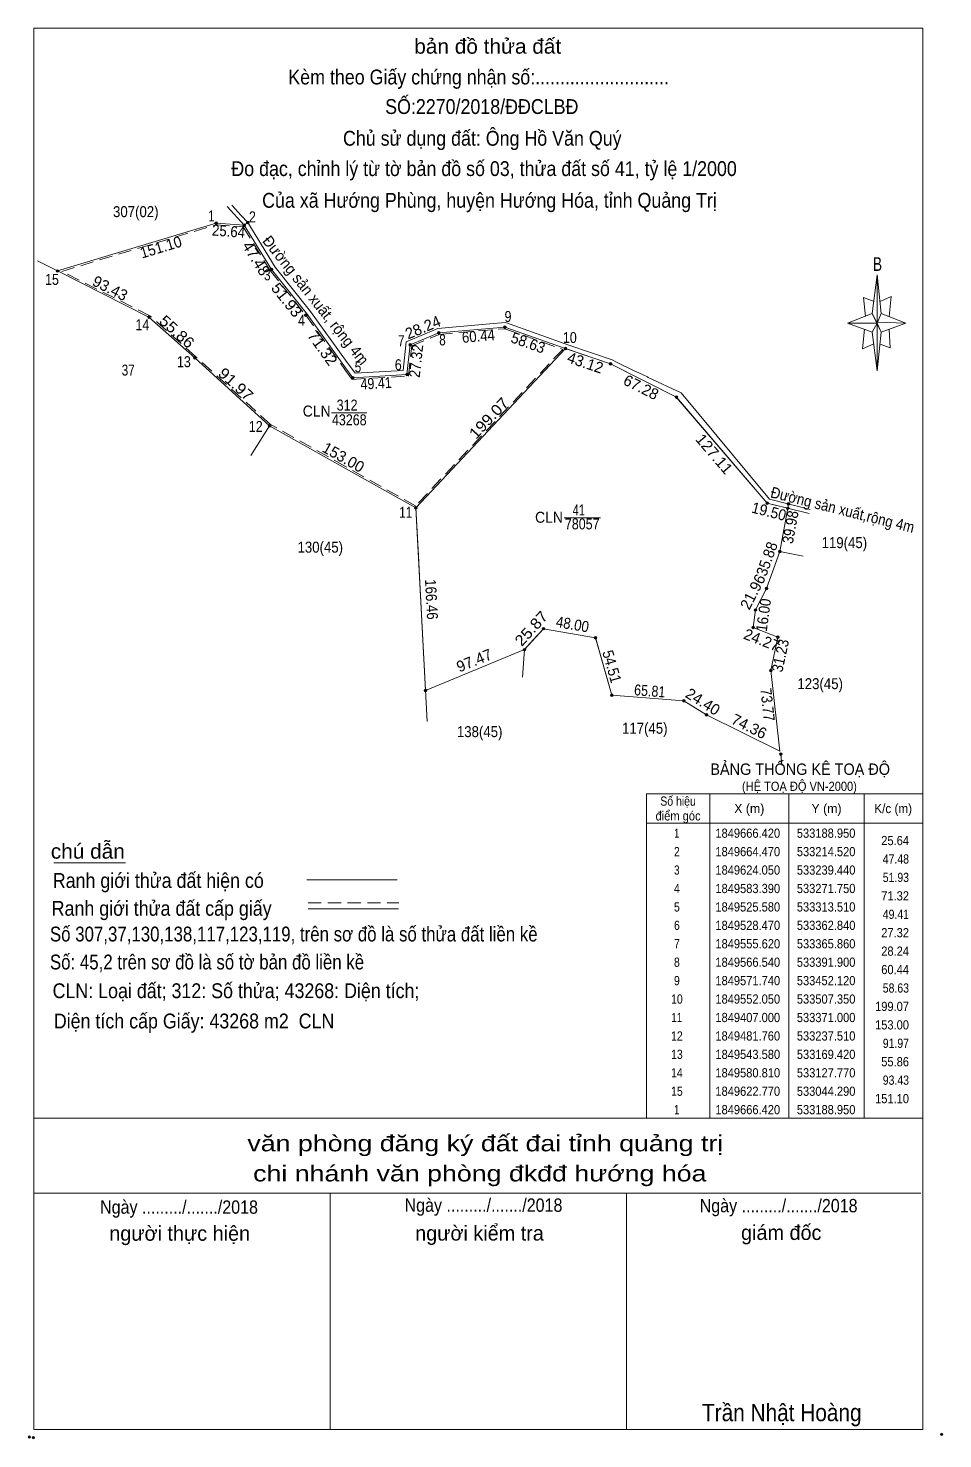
# Model space of a CAD drawing. Header units: metres. Extents: x 530052 to 534584, y 1848277 to 1849897.
# Drawn here: x 530052 to 530885, y 1848490 to 1849775 of the extents above; entities that cross this region are included whole.
import ezdxf
from ezdxf.enums import TextEntityAlignment as Align

# ---------------------------------------------------------------- set-up
doc = ezdxf.new("R2010")
doc.units = ezdxf.units.M
doc.header["$LTSCALE"] = 4
doc.header["$PDMODE"] = 32
doc.header["$PDSIZE"] = 2
doc.linetypes.add('MEDIUM_DASHED', pattern=[4.5, 3, -1.5])
for name, color, linetype, lineweight in [('1', 7, 'Continuous', 13), ('10', 7, 'Continuous', 13), ('17', 7, 'Continuous', 13), ('5', 7, 'Continuous', 13), ('6', 7, 'Continuous', 13), ('63', 7, 'Continuous', 13)]:
    doc.layers.add(name, color=color, linetype=linetype, lineweight=lineweight)

msp = doc.modelspace()

# ---------------------------------------------------------------- hatches: boundary and pattern name
at = {"layer": '1'}
for points in [[(530224.46, 1849597.22, 1), (530222.06, 1849597.22, 1)], [(530250.03, 1849595.27, 1), (530247.63, 1849595.27, 1)], [(530253.24, 1849597.69, 1), (530250.84, 1849597.69, 1)], [(530079.8, 1849553.57, 1), (530077.4, 1849553.57, 1)], [(530274.95, 1849554.85, 1), (530272.55, 1849554.85, 1)], [(530163.28, 1849511.61, 1), (530160.88, 1849511.61, 1)], [(530306.06, 1849513.28, 1), (530303.66, 1849513.28, 1)], [(530487.63, 1849502.54, 1), (530485.23, 1849502.54, 1)], [(530427.41, 1849497.34, 1), (530425.01, 1849497.34, 1)], [(530401.37, 1849486.42, 1), (530398.97, 1849486.42, 1)], [(530542.86, 1849482.85, 1), (530540.46, 1849482.85, 1)], [(530204.93, 1849474.38, 1), (530202.53, 1849474.38, 1)], [(530583.69, 1849468.98, 1), (530581.29, 1849468.98, 1)], [(530349.02, 1849456.38, 1), (530346.62, 1849456.38, 1)], [(530398.35, 1849459.27, 1), (530395.95, 1849459.27, 1)], [(530643.8, 1849438.76, 1), (530641.4, 1849438.76, 1)], [(530273.02, 1849412.56, 1), (530270.62, 1849412.56, 1)], [(530406.51, 1849337.8, 1), (530404.11, 1849337.8, 1)], [(530726.46, 1849342.2, 1), (530724.06, 1849342.2, 1)], [(530745.36, 1849337.41, 1), (530742.96, 1849337.41, 1)], [(530746.08, 1849341.42, 1), (530743.68, 1849341.42, 1)], [(530738.19, 1849298.08, 1), (530735.79, 1849298.08, 1)], [(530726, 1849264.33, 1), (530723.6, 1849264.33, 1)], [(530715.95, 1849244.81, 1), (530713.55, 1849244.81, 1)], [(530522.76, 1849227.8, 1), (530520.36, 1849227.8, 1)], [(530570.05, 1849219.55, 1), (530567.65, 1849219.55, 1)], [(530713.77, 1849228.96, 1), (530711.37, 1849228.96, 1)], [(530736.37, 1849220.12, 1), (530733.97, 1849220.12, 1)], [(530505.32, 1849208.69, 1), (530502.92, 1849208.69, 1)], [(530729.8, 1849189.59, 1), (530727.4, 1849189.59, 1)], [(530415.2, 1849171.57, 1), (530412.8, 1849171.57, 1)], [(530585, 1849167.13, 1), (530582.6, 1849167.13, 1)], [(530650.62, 1849162.19, 1), (530648.22, 1849162.19, 1)], [(530671.33, 1849149.29, 1), (530668.93, 1849149.29, 1)], [(530738.84, 1849113.63, 1), (530736.44, 1849113.63, 1)]]:
    msp.add_hatch(color=256, dxfattribs=at).paths.add_polyline_path(points)

# ---------------------------------------------------------------- linework, layer by layer
for p, q in [((530252.04, 1849597.69), (530248.83, 1849595.27)), ((530744.88, 1849341.42), (530744.16, 1849337.41))]:
    msp.add_line(p, q, dxfattribs=at)
for centre in [(530223.26, 1849597.22), (530248.83, 1849595.27), (530252.04, 1849597.69), (530078.6, 1849553.57), (530273.75, 1849554.85), (530162.08, 1849511.61), (530304.86, 1849513.28), (530486.43, 1849502.54), (530426.21, 1849497.34), (530400.17, 1849486.42), (530541.66, 1849482.85), (530203.73, 1849474.38), (530582.49, 1849468.98), (530347.82, 1849456.38), (530397.15, 1849459.27), (530642.6, 1849438.76), (530271.82, 1849412.56), (530405.31, 1849337.8), (530725.26, 1849342.2), (530744.16, 1849337.41), (530744.88, 1849341.42), (530736.99, 1849298.08), (530724.8, 1849264.33), (530714.75, 1849244.81), (530521.56, 1849227.8), (530568.85, 1849219.55), (530712.57, 1849228.96), (530735.17, 1849220.12), (530504.12, 1849208.69), (530728.6, 1849189.59), (530414, 1849171.57), (530583.8, 1849167.13), (530649.42, 1849162.19), (530670.13, 1849149.29), (530737.64, 1849113.63)]:
    msp.add_circle(centre, 1.2, dxfattribs=at)
at = {"layer": '10'}
for p, q in [((530237.53, 1849613.59), (530246.16, 1849604.13)), ((530078.6, 1849553.57), (530223.26, 1849597.22)), ((530223.26, 1849597.22), (530248.83, 1849595.27)), ((530246.16, 1849604.13), (530252.04, 1849597.69)), ((530078.6, 1849553.57), (530060.46, 1849562.69)), ((530341.26, 1849465.46), (530306.06, 1849514.19)), ((530486.95, 1849506.6), (530544.68, 1849486.06)), ((530393.55, 1849463.06), (530396.45, 1849489.18)), ((530425.28, 1849501.27), (530396.45, 1849489.18)), ((530426.21, 1849497.34), (530400.17, 1849486.42)), ((530397.15, 1849459.27), (530400.17, 1849486.42)), ((530405.31, 1849337.8), (530541.66, 1849482.85)), ((530347.82, 1849456.38), (530341.26, 1849465.46)), ((530397.15, 1849459.27), (530347.82, 1849456.38)), ((530349.78, 1849460.5), (530393.55, 1849463.06)), ((530608.28, 1849460.7), (530616.14, 1849457.04)), ((530608.28, 1849456.07), (530616.14, 1849452.11)), ((530616.14, 1849457.04), (530616.85, 1849456.71)), ((530616.14, 1849452.11), (530616.85, 1849451.75)), ((530616.85, 1849456.71), (530646.87, 1849442.74)), ((530616.85, 1849451.75), (530642.6, 1849438.76)), ((530725.26, 1849342.2), (530642.31, 1849438.8)), ((530646.87, 1849442.74), (530727.5, 1849345.77)), ((530271.82, 1849412.56), (530254.78, 1849385.58)), ((530341.26, 1849373.67), (530271.82, 1849412.56)), ((530405.31, 1849337.8), (530341.26, 1849373.67)), ((530405.31, 1849337.8), (530407.58, 1849294.43)), ((530725.26, 1849342.2), (530763.65, 1849332.6)), ((530727.5, 1849345.77), (530764.62, 1849336.48)), ((530540.42, 1849328.76), (530573.58, 1849328.76)), ((530736.99, 1849298.08), (530758.25, 1849293.85)), ((530407.58, 1849294.43), (530409.19, 1849263.57)), ((530409.19, 1849263.57), (530409.47, 1849258.24)), ((530409.47, 1849258.24), (530411.6, 1849217.57)), ((530521.56, 1849227.8), (530568.85, 1849219.55)), ((530568.85, 1849219.55), (530569.41, 1849217.57)), ((530411.6, 1849217.57), (530415.48, 1849143.32)), ((530414, 1849171.57), (530504.12, 1849208.69)), ((530504.12, 1849208.69), (530502.4, 1849183.53)), ((530569.41, 1849217.57), (530583.8, 1849167.13)), ((530737.64, 1849113.63), (530738.78, 1849103.44))]:
    msp.add_line(p, q, dxfattribs=at)
for points in [[(530306.06, 1849514.19), (530273.75, 1849554.85), (530248.83, 1849595.27), (530233.27, 1849612.32)], [(530252.04, 1849597.69), (530277.03, 1849557.15), (530309.25, 1849516.61)], [(530060.46, 1849562.69), (530078.6, 1849553.57), (530162.08, 1849511.61), (530203.73, 1849474.38), (530271.82, 1849412.56), (530341.26, 1849373.67), (530405.31, 1849337.8)], [(530271.82, 1849412.56), (530203.73, 1849474.38), (530162.08, 1849511.61), (530078.6, 1849553.57)], [(530309.25, 1849516.61), (530341.26, 1849472.3), (530349.78, 1849460.5)], [(530425.28, 1849501.27), (530469.02, 1849505.05), (530486.95, 1849506.6)], [(530543.9, 1849482.09), (530486.43, 1849502.54), (530426.21, 1849497.34)], [(530543.9, 1849482.09), (530582.49, 1849468.98), (530588.67, 1849465.89)], [(530544.68, 1849486.06), (530584.13, 1849472.63), (530588.67, 1849470.36)], [(530588.67, 1849470.36), (530604.21, 1849462.59), (530608.28, 1849460.7)], [(530588.67, 1849465.89), (530602.42, 1849459.02), (530608.28, 1849456.07)], [(530328.27, 1849424.38), (530341.26, 1849424.38), (530360.62, 1849424.38)], [(530583.8, 1849167.13), (530649.42, 1849162.19), (530670.13, 1849149.29), (530736.76, 1849116.27), (530728.6, 1849189.59), (530735.17, 1849220.12), (530712.57, 1849228.96), (530714.75, 1849244.81), (530724.8, 1849264.33), (530736.99, 1849298.08), (530744.16, 1849337.41)], [(530504.12, 1849208.69), (530512.23, 1849217.57), (530521.56, 1849227.8)]]:
    msp.add_lwpolyline(points, dxfattribs=at)
at = {"layer": '10', "linetype": 'MEDIUM_DASHED'}
for points in [[(530341.26, 1849375.39), (530272.7, 1849413.79), (530204.73, 1849475.49), (530162.93, 1849512.86), (530082.63, 1849553.22), (530223.43, 1849595.7), (530247.95, 1849593.83), (530272.52, 1849553.99), (530304.86, 1849513.28), (530341.26, 1849462.9)], [(530341.26, 1849462.9), (530347.09, 1849454.83), (530398.5, 1849457.85), (530401.56, 1849485.38), (530426.57, 1849495.87), (530486.23, 1849501.02), (530539, 1849482.21), (530405.02, 1849339.68), (530341.26, 1849375.39)]]:
    msp.add_lwpolyline(points, dxfattribs=at)
at = {"layer": '10'}
msp.add_lwpolyline([(530541.66, 1849482.85), (530582.49, 1849468.98), (530642.6, 1849438.76), (530725.26, 1849342.2), (530744.16, 1849337.41), (530736.99, 1849298.08), (530724.8, 1849264.33), (530714.75, 1849244.81), (530712.57, 1849228.96), (530735.17, 1849220.12), (530728.6, 1849189.59), (530736.76, 1849116.27), (530670.13, 1849149.29), (530649.42, 1849162.19), (530583.8, 1849167.13), (530568.85, 1849219.55), (530521.56, 1849227.8), (530504.12, 1849208.69), (530414, 1849171.57), (530405.31, 1849337.8)], close=True, dxfattribs=at)
at = {"layer": '17'}
msp.add_line((530075.4, 1849014.64), (530140.56, 1849014.64), dxfattribs=at)
at = {"layer": '5'}
for p, q in [((530821.08, 1849514.96), (530825.58, 1849550.06)), ((530829.18, 1849514.96), (530851.68, 1849505.96)), ((530821.08, 1849497.86), (530798.58, 1849505.96)), ((530829.18, 1849497.86), (530825.58, 1849462.76)), ((530836.38, 1849500.56), (530837.28, 1849483.46)), ((530837.28, 1849483.46), (530828.28, 1849487.06)), ((530057.24, 1848782), (530867.24, 1848782)), ((530057.24, 1848713.6), (530865.44, 1848713.6)), ((530057.24, 1848713.6), (530865.44, 1848713.6)), ((530057.24, 1848713.6), (530865.44, 1848713.6)), ((530327.24, 1848498.5), (530327.24, 1848713.6)), ((530597.24, 1848498.5), (530597.24, 1848713.6))]:
    msp.add_line(p, q, dxfattribs=at)
for points in [[(530057.24, 1849774.7), (530867.24, 1849774.7), (530867.24, 1848498.5), (530057.24, 1848498.5)], [(530825.58, 1849550.06), (530829.18, 1849514.96), (530825.58, 1849505.96)], [(530825.58, 1849505.96), (530798.58, 1849505.96), (530821.08, 1849514.96), (530829.18, 1849497.86), (530851.68, 1849505.96), (530825.58, 1849506.86)], [(530825.58, 1849505.96), (530825.58, 1849462.76), (530821.08, 1849497.86)]]:
    msp.add_lwpolyline(points, close=True, dxfattribs=at)
for points in [[(530822.88, 1849525.76), (530812.98, 1849529.36), (530814.78, 1849512.26)], [(530828.28, 1849525.76), (530838.18, 1849530.26), (530836.38, 1849512.26)], [(530825.58, 1849505.96), (530821.08, 1849514.96), (530798.58, 1849505.96)], [(530825.58, 1849505.96), (530829.18, 1849497.86), (530851.68, 1849505.96)], [(530813.88, 1849500.56), (530812.08, 1849482.56), (530821.98, 1849487.06)], [(530867.24, 1848498.5), (530057.24, 1848498.5), (530057.24, 1848713.6)]]:
    msp.add_lwpolyline(points, dxfattribs=at)
for p in [(530053.02, 1848491.57), (530056.62, 1848490.94)]:
    msp.add_point(p, dxfattribs=at)
at = {"layer": '6'}
for p, q in [((530305.8, 1848998.98), (530388.06, 1848998.98)), ((530307.06, 1848972.61), (530389.32, 1848972.61))]:
    msp.add_line(p, q, dxfattribs=at)
at = {"layer": '6', "linetype": 'MEDIUM_DASHED'}
msp.add_line((530307.06, 1848978.19), (530389.86, 1848978.19), dxfattribs=at)
at = {"layer": '6'}
msp.add_point((530884.34, 1848494), dxfattribs=at)
at = {"layer": '63'}
for p, q in [((530672.98, 1849077.46), (530672.98, 1848782)), ((530745.05, 1849077.46), (530745.05, 1848782)), ((530813.7, 1849077.46), (530813.7, 1848782)), ((530615.32, 1849050.6), (530867.24, 1849050.6))]:
    msp.add_line(p, q, dxfattribs=at)
msp.add_lwpolyline([(530615.32, 1849077.46), (530867.24, 1849077.46), (530867.24, 1848782), (530615.32, 1848782)], close=True, dxfattribs=at)

# ---------------------------------------------------------------- texts
at = {"layer": '1'}
for s, height, width, p in [('BẢNG THỐNG KÊ TOẠ ĐỘ ', 10.35, 0.95, (530673.57, 1849094.65)), ('(HỆ TOẠ ĐỘ VN-2000)', 8.37, 0.9, (530702.37, 1849080.07))]:
    msp.add_text(s, height=height, dxfattribs=dict(at, width=width)).set_placement(p)
at = {"layer": '10'}
for s, width, p in [('307(02)', 0.9, (530150.05, 1849602.63)), ('37', 0.8, (530143.14, 1849458.32)), ('CLN', 0.95, (530314.865, 1849420.99)), ('312', 0.85, (530342.57, 1849426.44)), ('43268', 0.85, (530344.57, 1849413.02)), ('41', 0.75, (530553.66, 1849330.9)), ('CLN', 0.95, (530526.535, 1849324.27)), ('78057', 0.85, (530556.78, 1849318.23)), ('119(45)', 0.9, (530795.66, 1849301.15)), ('130(45)', 0.9, (530318.14, 1849297.04)), ('123(45)', 0.9, (530773.62, 1849172.7)), ('117(45)', 0.9, (530613.81, 1849132.13)), ('138(45)', 0.9, (530463.37, 1849129))]:
    msp.add_text(s, height=10, dxfattribs=dict(at, width=width)).set_placement(p, align=Align.CENTER)
for s, width, p in [(' 1', 0.75, (530221.72, 1849598.75)), (' 2', 0.85, (530259.49, 1849597.85)), (' 3', 0.8, (530272.88, 1849545.06)), (' 15', 0.85, (530080, 1849540.9)), (' 9', 0.85, (530492.34, 1849507.14)), (' 14', 0.85, (530162.39, 1849499.62)), (' 4', 0.85, (530304.22, 1849503.7)), (' 7', 0.8, (530394.85, 1849485.05)), (' 8', 0.8, (530432.47, 1849485.85)), (' 10', 0.85, (530551.84, 1849487.98)), (' 13', 0.85, (530200.18, 1849465.96)), (' 5', 0.8, (530355.45, 1849461.22)), (' 6', 0.85, (530392.36, 1849463.17)), (' 12', 0.85, (530265.67, 1849406.96)), (' 11', 0.8, (530401.94, 1849328.78))]:
    msp.add_text(s, height=10, dxfattribs=dict(at, width=width)).set_placement(p, align=Align.RIGHT)
for s, rotation, width, p in [('25.64', 355.639, 0.9, (530234.215, 1849584.825)), ('151.10', 16.791, 0.95, (530174.316, 1849570.494)), ('Đường sản xuất, rộng 4m', 308.477, 0.95, (530310.074, 1849523.811)), ('51.93', 308.472, 1.05, (530283.605, 1849524.061)), ('55.86', 318.207, 1.1, (530184.168, 1849494.565)), ('71.32', 305.843, 1.05, (530316.047, 1849480.443)), ('60.44', 4.935, 0.9, (530462.625, 1849489.319)), ('58.63', 340.378, 0.95, (530505.851, 1849483.549)), ('27.32', 83.653, 0.9, (530410.367, 1849471.077)), ('91.97', 317.763, 1.1, (530237.849, 1849446.72)), ('49.41', 3.353, 0.85, (530369.273, 1849446.305)), ('199.07', 46.771, 1.1, (530475.439, 1849416.145)), ('127.11', 310.565, 1.05, (530673.288, 1849383.687)), ('Đường sản xuất,rộng 4m', 345.954, 0.9, (530792.821, 1849331.25)), ('19.50', 345.778, 0.95, (530725.777, 1849329.746)), ('39.98', 79.668, 0.9, (530751.34, 1849319.408)), ('35.88', 70.141, 0.95, (530729.772, 1849289.666)), ('166.46', 272.993, 0.9, (530414.493, 1849254.201)), ('16.00', 82.169, 0.9, (530726.916, 1849239.524)), ('25.87', 47.616, 1.1, (530514.122, 1849224.575)), ('48.00', 350.104, 0.9, (530547.116, 1849226.911)), ('54.51', 285.918, 0.9, (530579.066, 1849191.961)), ('31.23', 77.855, 0.9, (530742.23, 1849202.218)), ('65.81', 355.695, 0.85, (530617.97, 1849166.172)), ('73.77', 276.35, 0.9, (530720.74, 1849157.983))]:
    msp.add_text(s, height=10, rotation=rotation, dxfattribs=dict(at, width=width)).set_placement(p, align=Align.CENTER)
for s, rotation, p in [('47.48', 301.655, (530255.366, 1849562.359)), ('93.43', 333.314, (530124.4, 1849533.421)), ('28.24', 22.751, (530413.581, 1849497.598)), ('43.12', 341.237, (530558.017, 1849465.313)), ('67.28', 333.309, (530608.209, 1849443.249)), ('153.00', 330.749, (530336.762, 1849379.544)), ('21.96', 62.758, (530716.681, 1849259.081)), ('24.27', 338.637, (530718.514, 1849212.853)), ('97.47', 22.387, (530460.306, 1849194.215)), ('24.40', 328.082, (530664.121, 1849157.062)), ('74.36', 333.638, (530706.66, 1849134.372))]:
    msp.add_text(s, height=10, rotation=rotation, dxfattribs=at).set_placement(p, align=Align.CENTER)
at = {"layer": '5'}
for s, height, width, p in [('bản đồ thửa đất', 13.5, 1.05, (530470.72, 1849751.48)), ('Kèm theo Giấy chứng nhận số:...........................', 13.5, 0.9, (530462.425, 1849723.49)), ('SỐ:2270/2018/ĐĐCLBĐ', 13.5, 0.9, (530465.305, 1849696.58)), ('Chủ sử dụng đất: Ông Hồ Văn Quý', 13.5, 0.9, (530465.745, 1849667.69)), ('Đo đạc, chỉnh lý từ tờ bản đồ số 03, thửa đất số 41, tỷ lệ 1/2000 ', 13.5, 0.9, (530469.635, 1849640.06)), ('Của xã Hướng Phùng, huyện Hướng Hóa, tỉnh Quảng Trị', 13.5, 0.9, (530472.3, 1849611.17)), ('B', 12.4, 0.75, (530825.85, 1849553.66)), ('văn phòng đăng ký đất đai tỉnh quảng trị', 14.58, 1.25, (530468.525, 1848751.76)), ('chi nhánh văn phòng đkđđ hướng hóa', 14.58, 1.25, (530463.485, 1848724.35)), ('Ngày ........./......./2018', 12.15, 0.9, (530189.435, 1848694.92)), ('Ngày ........./......./2018', 12.15, 0.9, (530466.835, 1848696.68)), ('Ngày ........./......./2018', 12.15, 0.9, (530735.755, 1848696.23)), ('Trần Nhật Hoàng', 15.75, 0.9, (530738.64, 1848505.97))]:
    msp.add_text(s, height=height, dxfattribs=dict(at, width=width)).set_placement(p, align=Align.CENTER)
for s, p in [('người thực hiện', (530190.03, 1848670.31)), ('người kiểm tra', (530463.215, 1848670.49)), ('giám đốc', (530738.145, 1848671.03))]:
    msp.add_text(s, height=13.5, dxfattribs=at).set_placement(p, align=Align.CENTER)
at = {"layer": '6'}
for s, width, p in [('chú dẫn', 1.05, (530072.62, 1849018.33)), ('Ranh giới thửa đất hiện có ', 0.9, (530074.42, 1848991.69)), ('Ranh giới thửa đất cấp giấy', 0.9, (530073.42, 1848966.31)), ('Số 307,37,130,138,117,123,119, trên sơ đồ là số thửa đất liền kề', 0.85, (530071.82, 1848942.92)), ('Số: 45,2 trên sơ đồ là số tờ bản đồ liền kề', 0.85, (530071.82, 1848917.43)), ('CLN: Loại đất; 312: Số thửa; 43268: Diện tích;', 0.9, (530074.22, 1848891.27)), ('Diện tích cấp Giấy: 43268 m2  CLN', 0.9, (530075.38, 1848863.73))]:
    msp.add_text(s, height=13.5, dxfattribs=dict(at, width=width)).set_placement(p)
at = {"layer": '63'}
for s, width, p in [('Số hiệu', 0.85, (530644.145, 1849066.55)), ('K/c (m)', 0.95, (530840.12, 1849059.83)), ('điểm góc', 0.9, (530644.14, 1849053.12)), (' 1', 0.75, (530641.745, 1849037.34)), ('1849666.420', 0.9, (530707.64, 1849037.34)), ('533188.950', 0.9, (530779.03, 1849037.34)), (' 2', 0.85, (530641.74, 1849020.55)), ('1849664.470', 0.9, (530707.64, 1849020.55)), ('533214.520', 0.9, (530779.03, 1849020.55)), (' 3', 0.8, (530641.74, 1849003.76)), ('1849624.050', 0.9, (530707.64, 1849003.76)), ('533239.440', 0.9, (530779.03, 1849003.76)), (' 4', 0.85, (530641.745, 1848986.97)), ('1849583.390', 0.9, (530707.64, 1848986.97)), ('533271.750', 0.9, (530779.03, 1848986.97)), (' 5', 0.85, (530641.75, 1848970.19)), ('1849525.580', 0.9, (530707.64, 1848970.19)), ('533313.510', 0.9, (530779.03, 1848970.19)), (' 6', 0.85, (530641.74, 1848953.4)), ('1849528.470', 0.9, (530707.64, 1848953.4)), ('533362.840', 0.9, (530779.03, 1848953.4)), (' 7', 0.85, (530641.75, 1848936.61)), ('1849555.620', 0.9, (530707.64, 1848936.61)), ('533365.860', 0.9, (530779.03, 1848936.61)), (' 8', 0.85, (530641.75, 1848919.83)), ('1849566.540', 0.9, (530707.64, 1848919.83)), ('533391.900', 0.9, (530779.03, 1848919.83)), (' 9', 0.85, (530641.745, 1848903.04)), ('1849571.740', 0.9, (530707.64, 1848903.04)), ('533452.120', 0.9, (530779.03, 1848903.04)), (' 10', 0.85, (530641.74, 1848886.25)), ('1849552.050', 0.9, (530707.64, 1848886.25)), ('533507.350', 0.9, (530779.03, 1848886.25)), (' 11', 0.8, (530641.74, 1848869.46)), ('1849407.000', 0.9, (530707.64, 1848869.46)), ('533371.000', 0.9, (530779.03, 1848869.46)), (' 12', 0.85, (530641.735, 1848852.68)), ('1849481.760', 0.9, (530707.64, 1848852.68)), ('533237.510', 0.9, (530779.03, 1848852.68)), (' 13', 0.85, (530641.735, 1848835.89)), ('1849543.580', 0.9, (530707.64, 1848835.89)), ('533169.420', 0.9, (530779.03, 1848835.89)), (' 14', 0.85, (530641.74, 1848819.1)), ('1849580.810', 0.9, (530707.64, 1848819.1)), ('533127.770', 0.9, (530779.03, 1848819.1)), (' 15', 0.85, (530641.745, 1848802.31)), ('1849622.770', 0.9, (530707.64, 1848802.31)), ('533044.290', 0.9, (530779.03, 1848802.31)), (' 1', 0.75, (530641.745, 1848785.53)), ('1849666.420', 0.9, (530707.64, 1848785.53)), ('533188.950', 0.9, (530779.03, 1848785.53))]:
    msp.add_text(s, height=8.394, dxfattribs=dict(at, width=width)).set_placement(p, align=Align.CENTER)
for s, p in [('X (m)', (530709.02, 1849059.83)), ('Y (m)', (530779.38, 1849059.83))]:
    msp.add_text(s, height=8.394, dxfattribs=at).set_placement(p, align=Align.CENTER)
for s, width, p in [('25.64', 0.9, (530854.54, 1849030.62)), ('47.48', 0.85, (530854.54, 1849013.83)), ('51.93', 0.85, (530854.53, 1848997.05)), ('71.32', 0.9, (530854.53, 1848980.26)), ('49.41', 0.85, (530854.54, 1848963.47)), ('27.32', 0.9, (530854.53, 1848946.69)), ('28.24', 0.9, (530854.54, 1848929.9)), ('60.44', 0.9, (530854.54, 1848913.11)), ('58.63', 0.85, (530854.53, 1848896.32)), ('199.07', 0.9, (530854.53, 1848879.54)), ('153.00', 0.9, (530854.53, 1848862.75)), ('91.97', 0.85, (530854.54, 1848845.96)), ('55.86', 0.9, (530854.54, 1848829.17)), ('93.43', 0.85, (530854.53, 1848812.39)), ('151.10', 0.9, (530854.53, 1848795.6))]:
    msp.add_text(s, height=8.394, dxfattribs=dict(at, width=width)).set_placement(p, align=Align.RIGHT)

doc.saveas('drawing.dxf')
